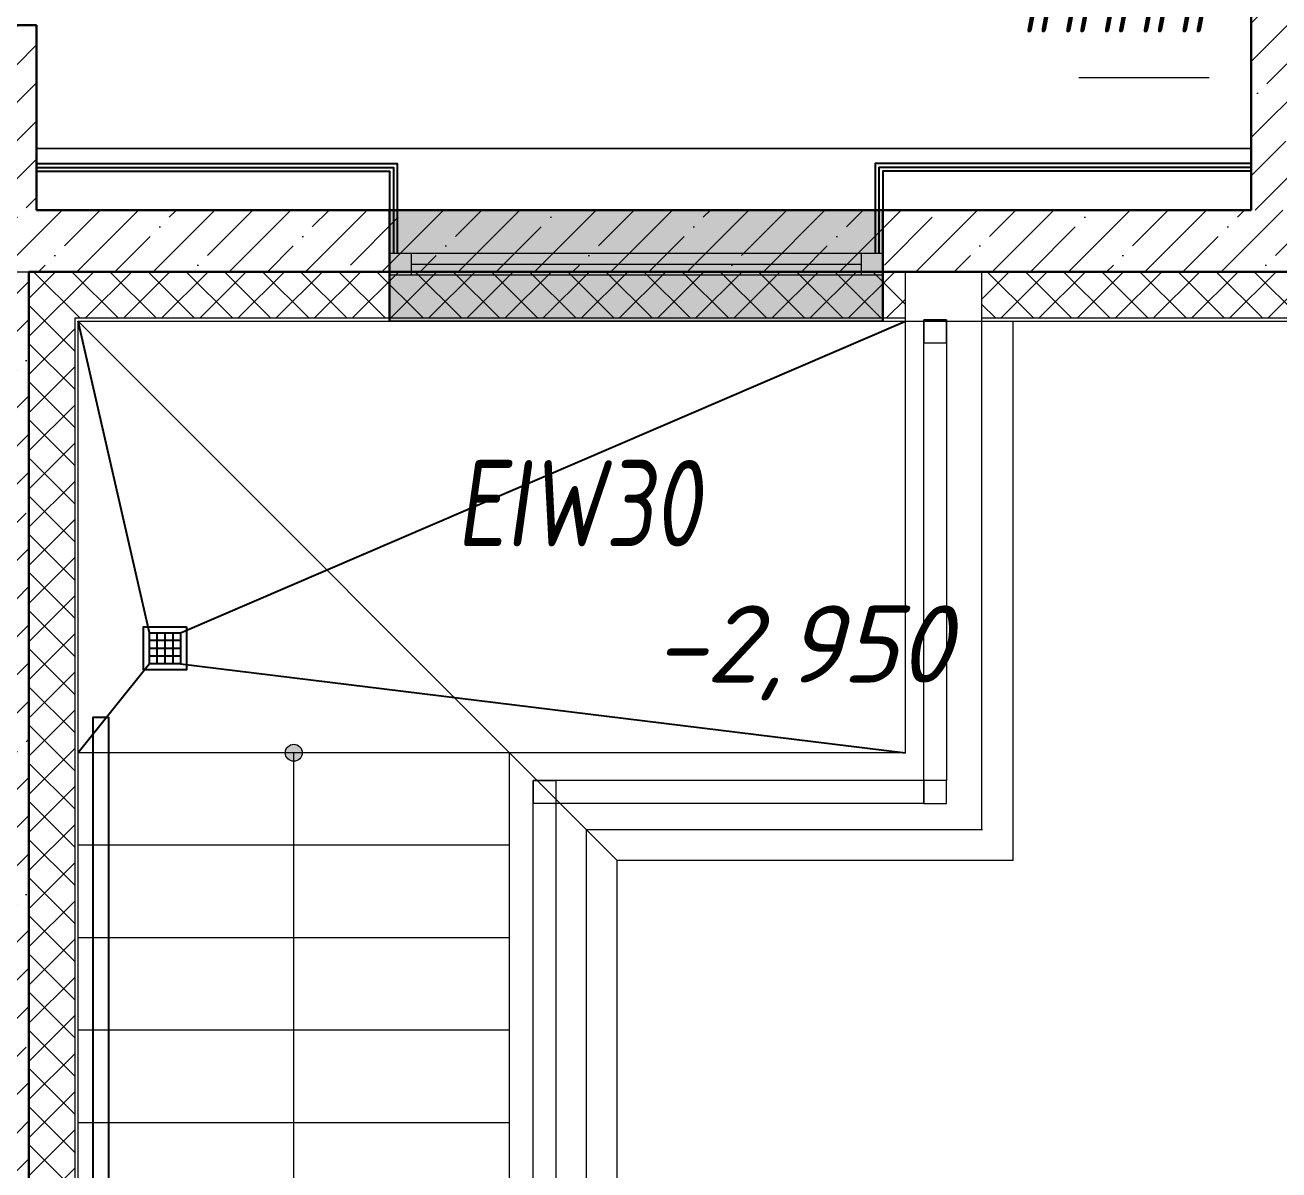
# Model space of a CAD drawing. Extents: x -96705 to 1864084, y -482104 to 235.
# Drawn here: x 532943 to 537010, y -152410 to -148697 of the extents above; entities that cross this region are included whole.
import ezdxf
from ezdxf import colors
from ezdxf.entities.mleader import LeaderData, LeaderLine
from ezdxf.enums import TextEntityAlignment as Align
from ezdxf.math import Vec2, Vec3

# ---------------------------------------------------------------- set-up
doc = ezdxf.new("R2010")
doc.units = 0
doc.header["$LTSCALE"] = 100
doc.linetypes.add('ADSK_Штриховая_ш2 п1', pattern=[3, 2, -1])
doc.linetypes.add('CENTER', pattern=[2, 1.25, -0.25, 0.25, -0.25])
for name, color, linetype, lineweight in [('АР_Лестницы', 250, 'Continuous', 15), ('АР_Лестницы ограждение', 94, 'Continuous', 25), ('АР_Маркер экспликации', 239, 'Continuous', 13), ('АР_Навесной фасад', 5, 'Continuous', 5), ('АР_Номер помещения', 1, 'Continuous', 25), ('АР_Окна БЛОК', 250, 'Continuous', 13), ('АР_Оси', 193, 'Continuous', 9), ('АР_Отметки', 250, 'Continuous', 15), ('АР_Подоконники', 163, 'Continuous', 9), ('АР_Помещения_площадь', 19, 'Continuous', 9), ('АР_Сущ Несущая стена', 202, 'Continuous', 30), ('АР_тонкая линия', 250, 'Continuous', 0), ('АР_Утеплитель', 250, 'Continuous', 9), ('АР_Штриховка монолит', 250, 'Continuous', 9), ('Подвал', 250, 'Continuous', 30)]:
    doc.layers.add(name, color=color, linetype=linetype, lineweight=lineweight)
doc.layers.add('АР_ПБ_Двери', color=7, linetype='Continuous', lineweight=15, true_color=0xdb0000)
doc.styles.add('ISOCPEUR', font='isocpeui.ttf', dxfattribs={"height": 250})
doc.styles.get("Standard").update_dxf_attribs({"font": 'arial.ttf'})
doc.styles.add('Архитект', font='isocpeur.ttf', dxfattribs={"width": 0.8, "oblique": 8})

# ---------------------------------------------------------------- blocks, each defined once
blk = doc.blocks.new('*U407')
at = {"layer": 'АР_Помещения_площадь', "color": 8}
blk.add_line((-16194.9, 692.6), (-16617.2, 692.6), dxfattribs=at)
at = {"color": 8, "style": 'ISOCPEUR', "width": 0.7, "flags": 1}
blk.add_attdef('КАТЕГОРИЯ', (-499.2, -2092.2), '', height=250, dxfattribs=at)
at = {"layer": 'АР_Номер помещения', "color": 8, "style": 'ISOCPEUR', "width": 0.7}
blk.add_attdef('НОМЕР_ПОМЕЩЕНИЯ', text='', height=300, dxfattribs=at).set_placement((-18133.9, 7535.4), align=Align.MIDDLE_CENTER)
at = {"layer": 'АР_Помещения_площадь', "color": 8, "lineweight": 30, "width": 0.7, "flags": 104}
blk.add_attdef('ИМЯ_ПОМЕЩЕНИЯ', text='', height=100, dxfattribs=at).set_placement((157.6, 1217.1), align=Align.MIDDLE_CENTER)
at = {"layer": 'АР_Помещения_площадь', "color": 8, "style": 'ISOCPEUR', "width": 0.7}
blk.add_attdef('ПЛОЩАДЬ_ПОМЕЩЕНИЯ', text='', height=200, dxfattribs=at).set_placement((-16190, 939.1), align=Align.MIDDLE_RIGHT)
blk = doc.blocks.new('*U342')
h = blk.add_hatch(color=8)
h.dxf.hatch_style = 1
edge = h.paths.add_edge_path()
edge.add_arc((0, 0), 27.6, 359.64, 719.64)
at = {"color": 8}
blk.add_line((4200, 0), (0, 0), dxfattribs=at)
blk.add_circle((0, 0), 27.6, dxfattribs=at)
blk = doc.blocks.new('_DotSmall')
at = {"color": 0, "linetype": 'ByBlock', "const_width": 0.5}
blk.add_lwpolyline([(-0.0625, 0, 1), (0.0625, 0, 1)], format="xyb", close=True, dxfattribs=at)
blk = doc.blocks.new('*U408')
h = blk.add_hatch(color=8)
h.dxf.hatch_style = 1
h.paths.add_polyline_path([(-1600, -140), (0, -140), (0, 220), (-1600, 220)])
at = {"color": 8, "lineweight": 30}
for p, q in [((-1600, -140), (-1600, 220)), ((0, -140), (0, 220))]:
    blk.add_line(p, q, dxfattribs=at)
at = {"color": 8}
for p, q in [((0, 220), (-1600, 220)), ((-1600, 70), (0, 70)), ((-1530, 0), (-1530, 70)), ((-70, 0), (-70, 70)), ((-1600, 0), (0, 0)), ((-1530, 35), (-70, 35)), ((-1600, -140), (0, -140)), ((-1600, -140), (-1600, -140)), ((-1600, -140), (-1600, -140)), ((0, -140), (0, -140)), ((0, -140), (0, -140))]:
    blk.add_line(p, q, dxfattribs=at)

msp = doc.modelspace()

# ---------------------------------------------------------------- hatches: boundary and pattern name
at = {"layer": 'АР_Утеплитель', "ltscale": 100}
h = msp.add_hatch(dxfattribs=at)
h.set_pattern_fill('ANSI37', color=8, scale=700)
h.set_pattern_definition([(45, (-425141.135, -106593.18), (-61.871843, 61.871843), []), (135, (-425141.135, -106593.18), (-61.871843, -61.871843), [])])
h.paths.add_polyline_path([(536046.9, -149496.7), (536046.9, -149646.7), (541225.5, -149646.7), (541225.5, -144456.7), (549549, -144456.7), (549549, -144306.7), (541075.5, -144306.7), (541075.5, -149496.7)])
h.paths.add_polyline_path([(535798.9, -149646.7), (535798.9, -149496.7), (532955.5, -149496.7), (532955.5, -155846.7), (519855.5, -155846.7), (519855.5, -146136.7), (526205.5, -146136.7), (526205.5, -128906.7), (519205.3, -128906.7), (519205.3, -127186.7), (519055.3, -127186.7), (519055.3, -129056.7), (526055.5, -129056.7), (526055.5, -145986.7), (519705.5, -145986.7), (519705.5, -155996.7), (533105.5, -155996.7), (533105.5, -149646.7)])
at = {"layer": 'АР_Штриховка монолит', "ltscale": 100}
h = msp.add_hatch(dxfattribs=at)
h.set_pattern_fill('ANSI35', color=8, scale=700)
h.set_pattern_definition([(45, (-431632.31, -45746.82), (-123.743687, 123.743687), []), (45, (-431508.57, -45746.82), (-123.743687, 123.743687), [218.75, -43.75, 0, -43.75])])
h.paths.add_polyline_path([(537120.5, -149296.7), (537120.5, -144415.6), (536920.5, -144415.6), (536920.5, -149296.7)])
h = msp.add_hatch(dxfattribs=at)
h.set_pattern_fill('ANSI35', color=8, scale=700)
h.set_pattern_definition([(45, (-436492.31, -45746.82), (-123.743687, 123.743687), []), (45, (-436368.57, -45746.82), (-123.743687, 123.743687), [218.75, -43.75, 0, -43.75])])
h.paths.add_polyline_path([(532205.5, -149496.7), (532755.5, -149496.7), (532755.5, -155846.7), (532955.5, -155846.7), (532955.5, -149496.7), (540875.5, -149496.7), (540875.5, -149296.7), (532980.5, -149296.7), (532980.5, -148696.7), (532780.5, -148696.7), (532780.5, -149196.7), (532205.5, -149196.7)])

# ---------------------------------------------------------------- linework, layer by layer
at = {"color": 8, "ltscale": 150}
for p, q in [((533447, -150692.5), (533347, -150692.5)), ((533371.4, -150768.1), (533371.4, -150668.1)), ((533397, -150768.1), (533397, -150668.1)), ((533423.7, -150768.1), (533423.7, -150668.1)), ((533447, -150718.1), (533347, -150718.1)), ((533447, -150743.6), (533347, -150743.6))]:
    msp.add_line(p, q, dxfattribs=at)
at = {"color": 8}
for points in [[(532980.5, -149146), (534150.5, -149146), (534150.5, -149436.7)], [(536920.5, -149146), (536920.5, -149146), (535700.5, -149146), (535700.5, -149436.7)], [(532980.5, -149158.5), (534138, -149158.5), (534138, -149436.7)], [(532980.5, -149171), (534125.5, -149171), (534125.5, -149436.7)], [(536920.5, -149158.5), (535713, -149158.5), (535713, -149436.7)], [(536920.5, -149171), (535725.5, -149171), (535725.5, -149436.7)]]:
    msp.add_lwpolyline(points, dxfattribs=at)
at = {"color": 8, "ltscale": 150}
for points in [[(533347, -150668.1), (533115.5, -149656.7)], [(533447, -150668.1), (535798.9, -149656.7)], [(533347, -150768.1), (533115.5, -151056.7)], [(533447, -150768.1), (535798.9, -151056.6)]]:
    msp.add_lwpolyline(points, dxfattribs=at)
at = {"color": 8, "lineweight": 13, "ltscale": 500}
msp.add_lwpolyline([(533115.5, -153678.1), (533115.5, -149656.7), (536148.9, -149656.7)], dxfattribs=at)
at = {"color": 8, "ltscale": 150}
for points in [[(533467, -150648.1), (533467, -150788.1), (533327, -150788.1), (533327, -150648.1)], [(533447, -150668.1), (533447, -150768.1), (533347, -150768.1), (533347, -150668.1)]]:
    msp.add_lwpolyline(points, close=True, dxfattribs=at)
at = {"layer": 'АР_Лестницы', "color": 8, "ltscale": 100}
for p, q in [((535798.9, -151056.6, 1.8), (535798.9, -149496.7, 1.8)), ((536046.9, -151306.6), (536046.9, -149496.7)), ((534513.4, -151056.7, 0), (534513.9, -155556.7)), ((535798.9, -151056.6, 1.8), (534513.9, -151056.7)), ((534763.9, -155556.7), (534763.9, -151306.6, 0)), ((536048.9, -151306.6, 1.8), (534763.9, -151306.6)), ((534513.9, -151956.7), (533115.5, -151956.7)), ((534513.9, -152256.7), (533115.5, -152256.7))]:
    msp.add_line(p, q, dxfattribs=at)
for points in [[(534513.9, -151056.7), (533115.5, -151056.7)], [(534513.9, -151356.7), (533115.5, -151356.7)], [(534513.9, -151656.7), (534513.9, -151656.7), (533115.5, -151656.7)]]:
    msp.add_lwpolyline(points, dxfattribs=at)
at = {"layer": 'АР_Лестницы ограждение', "color": 8, "ltscale": 100}
msp.add_lwpolyline([(533213.1, -150941.1), (533213.1, -155556.7), (533163.7, -155556.7), (533163.7, -150941.1)], close=True, dxfattribs=at)
at = {"layer": 'АР_Навесной фасад', "color": 8, "ltscale": 100}
for p, q in [((533105.5, -155996.7), (533105.5, -149646.7)), ((533105.5, -149646.7), (535798.9, -149646.7)), ((533115.5, -156006.7), (533115.5, -149656.7)), ((533115.5, -149656.7), (535798.9, -149656.7)), ((536046.9, -149646.7), (541225.5, -149646.7)), ((536046.9, -149656.7), (541235.5, -149656.7))]:
    msp.add_line(p, q, dxfattribs=at)
at = {"layer": 'АР_Оси', "color": 8, "linetype": 'CENTER', "ltscale": 1000}
msp.add_line((507391.7, -149496.7), (590988.9, -149496.7), dxfattribs=at)
at = {"layer": 'АР_Подоконники', "color": 8, "ltscale": 100}
for p, q in [((532980.5, -149096.7), (536920.5, -149096.7)), ((536920.5, -149096.7), (532980.5, -149096.7))]:
    msp.add_line(p, q, dxfattribs=at)
at = {"layer": 'АР_Сущ Несущая стена', "color": 8, "ltscale": 100}
for p, q in [((536920.5, -144415.6), (536920.5, -149296.7)), ((532780.5, -148696.7), (532980.5, -148696.7)), ((532980.5, -149296.7), (532980.5, -148696.7)), ((532980.5, -149296.7), (536920.5, -149296.7)), ((532955.5, -155846.7), (532955.5, -149496.7)), ((532955.5, -149496.7), (541075.5, -149496.7))]:
    msp.add_line(p, q, dxfattribs=at)
at = {"layer": 'АР_тонкая линия', "color": 8, "linetype": 'ADSK_Штриховая_ш2 п1', "ltscale": 100}
for p, q in [((534863.9, -151406.6, 1.8), (533115.5, -149656.7)), ((536148.9, -151406.6, 1.8), (536148.9, -149656.7, 1.8)), ((534863.9, -153678.1), (534863.9, -151406.6, 1.8)), ((536148.9, -151406.6, 1.8), (534863.9, -151406.6, 1.8))]:
    msp.add_line(p, q, dxfattribs=at)
for points in [[(535858.9, -149652.7), (535932.6, -149652.7), (535932.6, -151146.6), (535858.9, -151146.6)], [(534591.1, -151146.6), (534591.1, -151220.3), (535858.9, -151220.3), (535858.9, -151146.6)], [(534591.1, -151146.6), (534664.9, -151146.6), (534665.4, -153678.1), (534591.6, -153678.1)]]:
    msp.add_lwpolyline(points, close=True, dxfattribs=at)
at = {"layer": 'Подвал', "color": 8, "lineweight": 13, "ltscale": 500}
for points in [[(535858.9, -149726.8), (535932.6, -149726.8), (535932.6, -149652.7), (535858.9, -149652.7)], [(535858.9, -151220.8), (535932.6, -151220.8), (535932.6, -151146.6), (535858.9, -151146.6)]]:
    msp.add_lwpolyline(points, close=True, dxfattribs=at)

# ---------------------------------------------------------------- block references
at = {"layer": 'АР_Лестницы', "color": 8, "ltscale": 75, "rotation": 270}
msp.add_blockref('*U342', (533814.7, -151056.7), dxfattribs=at)
at = {"layer": 'АР_Маркер экспликации', "color": 8}
ref = msp.add_blockref('*U407', (552979, -149560.3), dxfattribs=at)
ref.add_attrib('ПЛОЩАДЬ_ПОМЕЩЕНИЯ', '#####', dxfattribs={"layer": 'АР_Помещения_площадь', "color": 8, "height": 200, "style": 'ISOCPEUR', "width": 0.7}).set_placement((536789, -148621.2), align=Align.MIDDLE_RIGHT)
at = {"layer": 'АР_Окна БЛОК', "color": 8, "xscale": -1, "rotation": 180}
msp.add_blockref('*U408', (535725.5, -149436.7), dxfattribs=at)

# ---------------------------------------------------------------- texts
at = {"layer": 'АР_ПБ_Двери', "color": 8, "lineweight": 35, "style": 'Архитект', "oblique": 8, "width": 0.8}
msp.add_text('EIW30', height=280, dxfattribs=at).set_placement((534341.5, -150387.4))

# ---------------------------------------------------------------- leaders
at = {"layer": 'АР_Отметки', "color": 8}
ml = msp.add_multileader_mtext('Standard', dxfattribs=at)
ml.set_content('-2,950', color=8, style='ISOCPEUR')
ml.set_leader_properties(color=8, linetype='Continuous', lineweight=-1)
ml.set_arrow_properties(name='DOTSMALL')
ml.build(insert=Vec2(0, 0))
ml.multileader.update_dxf_attribs({"has_text_frame": 1, "text_left_attachment_type": 4, "text_right_attachment_type": 4, "dogleg_length": 100, "arrow_head_size": 180})
ctx = ml.context
ctx.base_point, ctx.char_height, ctx.arrow_head_size, ctx.landing_gap_size, ctx.plane_origin = Vec3(534931, -150912.3), 250, 180, 50, Vec3(535872.6, -152265.8)
ctx.left_attachment, ctx.right_attachment = 4, 4
notes = []
notes.append((ctx, [(0, (0, 0, 0), (0, 0), (1, 0), 1, [])]))
ctx.mtext.insert, ctx.mtext.width, ctx.mtext.defined_height, ctx.mtext.line_spacing_style, ctx.mtext.flow_direction = Vec3(534981, -150578.9), 599.198, 407.5, 2, 5
ml = msp.add_multileader_mtext('Standard', dxfattribs=at)
ml.set_content('-2,850', color=8, style='ISOCPEUR')
ml.set_leader_properties(color=8, linetype='Continuous', lineweight=-1)
ml.set_arrow_properties(name='DOTSMALL')
ml.build(insert=Vec2(0, 0))
ml.multileader.update_dxf_attribs({"has_text_frame": 1, "text_left_attachment_type": 4, "text_right_attachment_type": 4, "dogleg_length": 100, "arrow_head_size": 180})
ctx = ml.context
ctx.base_point, ctx.char_height, ctx.arrow_head_size, ctx.landing_gap_size, ctx.plane_origin = Vec3(574415.3, -153022.2, 0.4), 250, 180, 50, Vec3(575356.9, -154375.8, 0.4)
ctx.left_attachment, ctx.right_attachment = 4, 4
notes.append((ctx, [(0, (0, 0, 0), (0, 0), (1, 0), 1, [])]))
ctx.mtext.insert, ctx.mtext.width, ctx.mtext.defined_height, ctx.mtext.line_spacing_style, ctx.mtext.flow_direction = Vec3(574465.3, -152688.8, 0.4), 599.198, 407.5, 2, 5
ml = msp.add_multileader_mtext('Standard', dxfattribs=at)
ml.set_content('+12,650', color=8, style='ISOCPEUR')
ml.set_leader_properties(color=8, linetype='Continuous', lineweight=-1)
ml.set_arrow_properties(name='DOTSMALL')
ml.build(insert=Vec2(0, 0))
ml.multileader.update_dxf_attribs({"has_text_frame": 1, "text_left_attachment_type": 4, "text_right_attachment_type": 4, "dogleg_length": 100, "arrow_head_size": 180})
ctx = ml.context
ctx.base_point, ctx.char_height, ctx.arrow_head_size, ctx.landing_gap_size, ctx.plane_origin = Vec3(935468.6, -155312.2), 250, 180, 50, Vec3(960704.5, -166935.3)
ctx.left_attachment, ctx.right_attachment = 4, 4
notes.append((ctx, [(0, (0, 0, 0), (0, 0), (1, 0), 1, [])]))
ctx.mtext.insert, ctx.mtext.width, ctx.mtext.line_spacing_style, ctx.mtext.flow_direction = Vec3(935518.6, -154978.8), 852.697, 2, 5
ml = msp.add_multileader_mtext('Standard', dxfattribs=at)
ml.set_content('+12,200', color=8, style='ISOCPEUR')
ml.set_leader_properties(color=8, linetype='Continuous', lineweight=-1)
ml.set_arrow_properties(name='DOTSMALL')
ml.build(insert=Vec2(0, 0))
ml.multileader.update_dxf_attribs({"has_text_frame": 1, "text_left_attachment_type": 4, "text_right_attachment_type": 4, "dogleg_length": 100, "arrow_head_size": 180})
ctx = ml.context
ctx.base_point, ctx.char_height, ctx.arrow_head_size, ctx.landing_gap_size, ctx.plane_origin = Vec3(935468.6, -154727.8), 250, 180, 50, Vec3(960704.5, -166351)
ctx.left_attachment, ctx.right_attachment = 4, 4
notes.append((ctx, [(0, (0, 0, 0), (0, 0), (1, 0), 1, [])]))
ctx.mtext.insert, ctx.mtext.width, ctx.mtext.line_spacing_style, ctx.mtext.flow_direction = Vec3(935518.6, -154394.5), 852.697, 2, 5
ml = msp.add_multileader_mtext('Standard', dxfattribs=at)
ml.set_content('+11,900', color=8, style='ISOCPEUR')
ml.set_leader_properties(color=8, linetype='Continuous', lineweight=-1)
ml.set_arrow_properties(name='DOTSMALL')
ml.build(insert=Vec2(0, 0))
ml.multileader.update_dxf_attribs({"has_text_frame": 1, "text_left_attachment_type": 4, "text_right_attachment_type": 4, "dogleg_length": 100, "arrow_head_size": 180})
ctx = ml.context
ctx.base_point, ctx.char_height, ctx.arrow_head_size, ctx.landing_gap_size, ctx.plane_origin = Vec3(986391, -153939.8), 250, 180, 50, Vec3(1011626.9, -166087.3)
ctx.left_attachment, ctx.right_attachment = 4, 4
notes.append((ctx, [(0, (0, 0, 0), (0, 0), (1, 0), 1, [])]))
ctx.mtext.insert, ctx.mtext.rotation, ctx.mtext.width, ctx.mtext.line_spacing_style, ctx.mtext.flow_direction = Vec3(986441, -153606.5), 6.283185, 852.697, 2, 5
ml = msp.add_multileader_mtext('Standard', dxfattribs=at)
ml.set_content('+8,000', color=8, style='ISOCPEUR')
ml.set_leader_properties(color=8, linetype='Continuous', lineweight=-1)
ml.set_arrow_properties(name='DOTSMALL')
ml.build(insert=Vec2(0, 0))
ml.multileader.update_dxf_attribs({"has_text_frame": 1, "text_left_attachment_type": 4, "text_right_attachment_type": 4, "dogleg_length": 100, "arrow_head_size": 180})
ctx = ml.context
ctx.base_point, ctx.char_height, ctx.arrow_head_size, ctx.landing_gap_size, ctx.plane_origin = Vec3(849204.1, -152352.3), 250, 180, 50, Vec3(874090, -164676.9)
ctx.left_attachment, ctx.right_attachment = 4, 4
notes.append((ctx, [(0, (0, 0, 0), (0, 0), (1, 0), 1, [])]))
ctx.mtext.insert, ctx.mtext.rotation, ctx.mtext.width, ctx.mtext.line_spacing_style, ctx.mtext.flow_direction = Vec3(849254.1, -152019), 6.283185, 852.697, 2, 5
for ctx, leaders in notes:
    for number, flags, end, landing, length, lines in leaders:
        leader = LeaderData()
        leader.index, (leader.has_last_leader_line, leader.has_dogleg_vector, leader.attachment_direction) = number, flags
        leader.last_leader_point, leader.dogleg_vector, leader.dogleg_length = Vec3(end), Vec3(landing), length
        for number, points, colour, breaks in lines:
            line = LeaderLine()
            line.index, line.vertices, line.color, line.breaks = number, Vec3.list(points), colors.encode_raw_color(colour), breaks
            leader.lines.append(line)
        ctx.leaders.append(leader)

doc.saveas('drawing.dxf')
